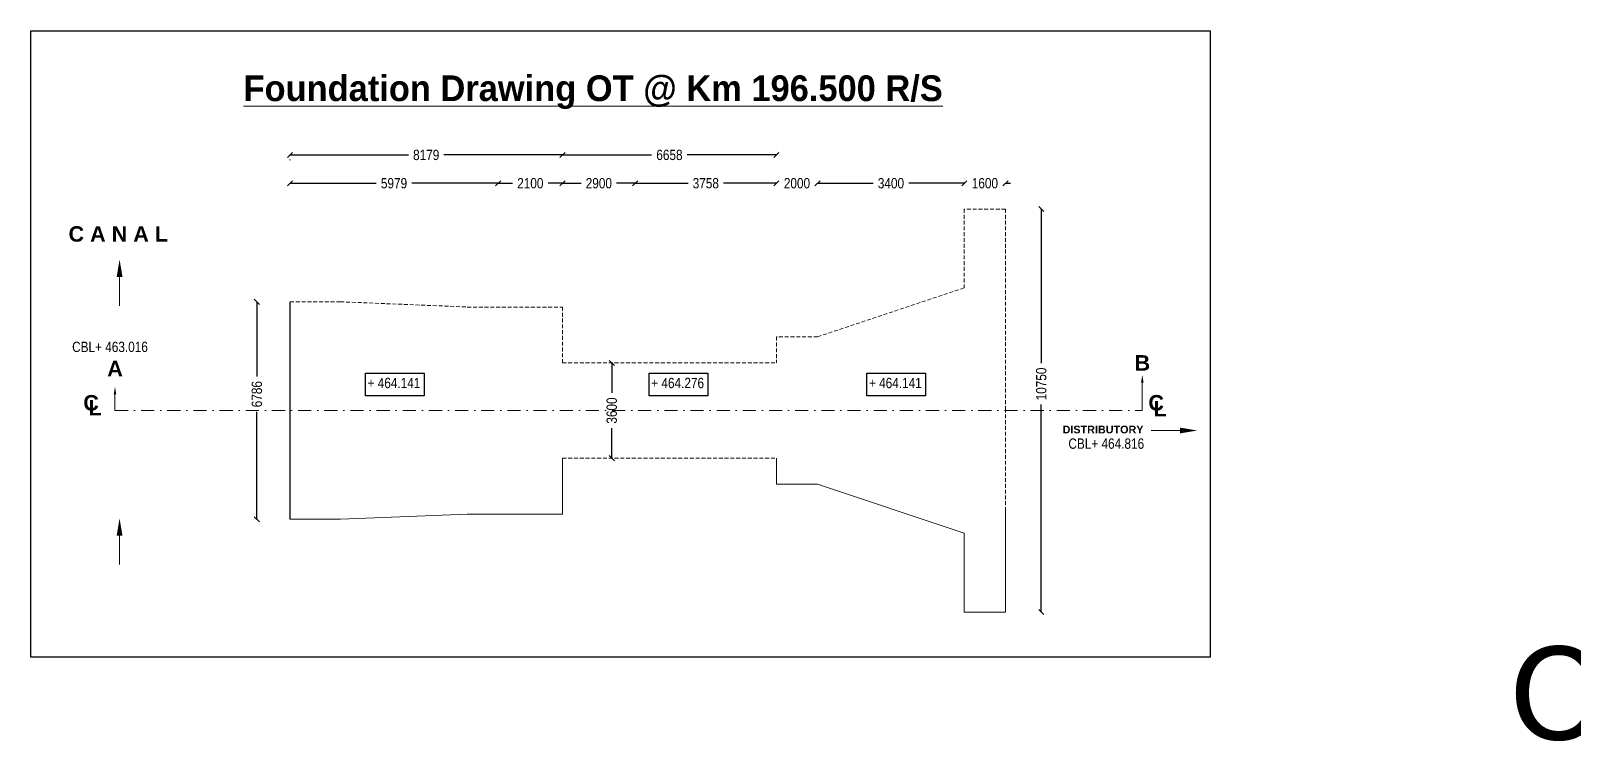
# Model space of a CAD drawing. Header units: millimetres. Extents: x 283753 to 367753, y 96727 to 166586.
# Drawn here: x 296237 to 326192, y 152793 to 166586 of the extents above; entities that cross this region are included whole.
import ezdxf
from ezdxf.enums import TextEntityAlignment as Align

# ---------------------------------------------------------------- set-up
doc = ezdxf.new("R2010")
doc.units = ezdxf.units.MM
for name, pattern in [('CENTER', [2, 1.25, -0.25, 0.25, -0.25]), ('DASHDOTX2', [50.8, 25.4, -12.7, 0, -12.7]), ('HIDDEN', [0.375, 0.25, -0.125])]:
    doc.linetypes.add(name, pattern=pattern)
for name, color, linetype in [('Box', 20, 'Continuous'), ('canal', 5, 'Continuous'), ('CENTER', 5, 'CENTER'), ('headwall', 6, 'Continuous'), ('TEXT', 7, 'Continuous')]:
    doc.layers.add(name, color=color, linetype=linetype)
doc.styles.add('AB', font='arialbd.ttf')
doc.styles.add('ARIAL NARROW', font='ARIALN.TTF')
doc.styles.add('CITYBLUEPR', font='cityb___.ttf')
doc.styles.add('VERDANA', font='verdana.ttf')
doc.dimstyles.get("Standard").update_dxf_attribs({"dimtxt": 0.18, "dimasz": 0.18, "dimexe": 0.18, "dimexo": 0.0625, "dimgap": 0.09, "dimtad": 0, "dimtih": 1, "dimtoh": 1, "dimdec": 4, "dimzin": 0, "dimdsep": 46, "dimtxsty": 'Standard', "dimcen": 0.09, "dimadec": 0, "dimazin": 0, "dimtfac": 1, "dimtdec": 4, "dimtofl": 0, "dimtmove": 0, "dimatfit": 3, "dimfxl": 1, "dimtolj": 1, "dimtzin": 0, "dimarcsym": 0})
doc.dimstyles.new('STANDARD$0', dxfattribs={"dimscale": 88.888889, "dimtxt": 0.02, "dimasz": 0.02, "dimexe": 0.05, "dimexo": 0.1, "dimgap": 0.002, "dimtad": 2, "dimdec": 0, "dimzin": 1, "dimdsep": 46, "dimtxsty": 'Standard', "dimblk": 'OBLIQUE', "dimcen": 0.09, "dimadec": 0, "dimazin": 0, "dimtfac": 1, "dimtdec": 4, "dimtofl": 0, "dimtmove": 0, "dimatfit": 3, "dimfxl": 1, "dimtolj": 1, "dimtzin": 1, "dimarcsym": 0})

# ---------------------------------------------------------------- blocks, each defined once
blk = doc.blocks.new('_Oblique')
at = {"color": 0, "linetype": 'ByBlock', "lineweight": -2}
blk.add_line((-0.5, -0.5), (0.5, 0.5), dxfattribs=at)
blk = doc.blocks.new('*D215')
at = {"layer": 'canal', "color": 0, "lineweight": -2, "transparency": 16777216}
for p, q in [((301269, 163626), (302945, 163626)), ((305313, 163626), (303636, 163626))]:
    blk.add_line(p, q, dxfattribs=at)
at = {"layer": 'Defpoints', "color": 0, "transparency": 16777216}
for p in [(301269, 163626), (305313, 163626), (305313, 163626)]:
    blk.add_point(p, dxfattribs=at)
at = {"layer": 'canal', "color": 0, "lineweight": -2, "transparency": 16777216, "xscale": 100, "yscale": 100, "zscale": 100, "rotation": 180}
blk.add_blockref('_Oblique', (301269, 163626), dxfattribs=at)
at = {"layer": 'canal', "color": 0, "lineweight": -2, "transparency": 16777216, "xscale": 100, "yscale": 100, "zscale": 100}
blk.add_blockref('_Oblique', (305313, 163626), dxfattribs=at)
at = {"layer": 'canal', "color": 0, "lineweight": 9, "transparency": 16777216, "insert": (303291, 163626), "char_height": 200, "attachment_point": 5, "style": 'ARIAL NARROW'}
blk.add_mtext('\\A1;5979', dxfattribs=at)
blk = doc.blocks.new('*D216')
at = {"layer": 'canal', "color": 0, "lineweight": -2, "transparency": 16777216}
for p, q in [((307420, 160138), (307420, 160138)), ((307520, 160138), (307520, 159558)), ((307520, 158288), (307520, 158869)), ((307420, 158288), (307420, 158288))]:
    blk.add_line(p, q, dxfattribs=at)
at = {"layer": 'Defpoints', "color": 0, "transparency": 16777216}
for p in [(307520, 160138), (307520, 158288), (307520, 158288)]:
    blk.add_point(p, dxfattribs=at)
at = {"layer": 'canal', "color": 0, "lineweight": -2, "transparency": 16777216, "xscale": 100, "yscale": 100, "zscale": 100}
for p, rotation in [((307520, 160138), 90), ((307520, 158288), 270)]:
    blk.add_blockref('_Oblique', p, dxfattribs=dict(at, rotation=rotation))
at = {"layer": 'canal', "color": 0, "lineweight": 9, "transparency": 16777216, "insert": (307520, 159213), "char_height": 200, "attachment_point": 5, "rotation": 90, "style": 'ARIAL NARROW'}
blk.add_mtext('\\A1;3600', dxfattribs=at)
blk = doc.blocks.new('*D217')
at = {"layer": 'canal', "color": 0, "lineweight": -2, "transparency": 16777216}
for p, q in [((305313, 163626), (305592, 163626)), ((306563, 163626), (306284, 163626)), ((306563, 163726), (306563, 163726))]:
    blk.add_line(p, q, dxfattribs=at)
at = {"layer": 'Defpoints', "color": 0, "transparency": 16777216}
for p in [(305313, 163626), (305313, 163626), (306563, 163626)]:
    blk.add_point(p, dxfattribs=at)
at = {"layer": 'canal', "color": 0, "lineweight": -2, "transparency": 16777216, "xscale": 100, "yscale": 100, "zscale": 100, "rotation": 180}
blk.add_blockref('_Oblique', (305313, 163626), dxfattribs=at)
at = {"layer": 'canal', "color": 0, "lineweight": -2, "transparency": 16777216, "xscale": 100, "yscale": 100, "zscale": 100}
blk.add_blockref('_Oblique', (306563, 163626), dxfattribs=at)
at = {"layer": 'canal', "color": 0, "lineweight": 9, "transparency": 16777216, "insert": (305938, 163626), "char_height": 200, "attachment_point": 5, "style": 'ARIAL NARROW'}
blk.add_mtext('\\A1;2100', dxfattribs=at)
blk = doc.blocks.new('*D218')
at = {"layer": 'canal', "color": 0, "lineweight": -2, "transparency": 16777216}
for p, q in [((300627, 161325), (300627, 159876)), ((300727, 161325), (300727, 161325)), ((300627, 157101), (300627, 159185)), ((300527, 157101), (300527, 157101))]:
    blk.add_line(p, q, dxfattribs=at)
at = {"layer": 'Defpoints', "color": 0, "transparency": 16777216}
for p in [(300627, 161325), (300627, 157101), (300627, 157101)]:
    blk.add_point(p, dxfattribs=at)
at = {"layer": 'canal', "color": 0, "lineweight": -2, "transparency": 16777216, "xscale": 100, "yscale": 100, "zscale": 100}
for p, rotation in [((300627, 161325), 90), ((300627, 157101), 270)]:
    blk.add_blockref('_Oblique', p, dxfattribs=dict(at, rotation=rotation))
at = {"layer": 'canal', "color": 0, "lineweight": 9, "transparency": 16777216, "insert": (300627, 159531), "char_height": 200, "attachment_point": 5, "rotation": 90, "style": 'ARIAL NARROW'}
blk.add_mtext('\\A1;6786', dxfattribs=at)
blk = doc.blocks.new('*D219')
at = {"layer": 'canal', "color": 0, "lineweight": -2, "transparency": 16777216}
for p, q in [((315862, 163126), (315862, 160130)), ((315962, 163126), (315962, 163126)), ((315862, 155301), (315862, 159329))]:
    blk.add_line(p, q, dxfattribs=at)
at = {"layer": 'Defpoints', "color": 0, "transparency": 16777216}
for p in [(315862, 163126), (315862, 155301), (315862, 155301)]:
    blk.add_point(p, dxfattribs=at)
at = {"layer": 'canal', "color": 0, "lineweight": -2, "transparency": 16777216, "xscale": 100, "yscale": 100, "zscale": 100}
for p, rotation in [((315862, 163126), 90), ((315862, 155301), 270)]:
    blk.add_blockref('_Oblique', p, dxfattribs=dict(at, rotation=rotation))
at = {"layer": 'canal', "color": 0, "lineweight": 9, "transparency": 16777216, "insert": (315862, 159729), "char_height": 200, "attachment_point": 5, "rotation": 90, "style": 'ARIAL NARROW'}
blk.add_mtext('\\A1;10750', dxfattribs=at)
blk = doc.blocks.new('*D220')
at = {"layer": 'canal', "color": 0, "lineweight": -2, "transparency": 16777216}
for p, q in [((306563, 163626), (306923, 163626)), ((307975, 163626), (307615, 163626)), ((307975, 163726), (307975, 163726))]:
    blk.add_line(p, q, dxfattribs=at)
at = {"layer": 'Defpoints', "color": 0, "transparency": 16777216}
for p in [(306563, 163626), (306563, 163626), (307975, 163626)]:
    blk.add_point(p, dxfattribs=at)
at = {"layer": 'canal', "color": 0, "lineweight": -2, "transparency": 16777216, "xscale": 100, "yscale": 100, "zscale": 100, "rotation": 180}
blk.add_blockref('_Oblique', (306563, 163626), dxfattribs=at)
at = {"layer": 'canal', "color": 0, "lineweight": -2, "transparency": 16777216, "xscale": 100, "yscale": 100, "zscale": 100}
blk.add_blockref('_Oblique', (307975, 163626), dxfattribs=at)
at = {"layer": 'canal', "color": 0, "lineweight": 9, "transparency": 16777216, "insert": (307269, 163626), "char_height": 200, "attachment_point": 5, "style": 'ARIAL NARROW'}
blk.add_mtext('\\A1;2900', dxfattribs=at)
blk = doc.blocks.new('*D221')
at = {"layer": 'canal', "color": 0, "lineweight": -2, "transparency": 16777216}
for p, q in [((307975, 163626), (309001, 163626)), ((310717, 163626), (309691, 163626)), ((310717, 163726), (310717, 163726))]:
    blk.add_line(p, q, dxfattribs=at)
at = {"layer": 'Defpoints', "color": 0, "transparency": 16777216}
for p in [(307975, 163626), (307975, 163626), (310717, 163626)]:
    blk.add_point(p, dxfattribs=at)
at = {"layer": 'canal', "color": 0, "lineweight": -2, "transparency": 16777216, "xscale": 100, "yscale": 100, "zscale": 100, "rotation": 180}
blk.add_blockref('_Oblique', (307975, 163626), dxfattribs=at)
at = {"layer": 'canal', "color": 0, "lineweight": -2, "transparency": 16777216, "xscale": 100, "yscale": 100, "zscale": 100}
blk.add_blockref('_Oblique', (310717, 163626), dxfattribs=at)
at = {"layer": 'canal', "color": 0, "lineweight": 9, "transparency": 16777216, "insert": (309346, 163626), "char_height": 200, "attachment_point": 5, "style": 'ARIAL NARROW'}
blk.add_mtext('\\A1;3758', dxfattribs=at)
blk = doc.blocks.new('*D222')
at = {"layer": 'canal', "color": 0, "lineweight": -2, "transparency": 16777216}
for p, q in [((310717, 163626), (310617, 163626)), ((311517, 163726), (311517, 163726)), ((311517, 163626), (311617, 163626))]:
    blk.add_line(p, q, dxfattribs=at)
at = {"layer": 'Defpoints', "color": 0, "transparency": 16777216}
for p in [(310717, 163626), (310717, 163626), (311517, 163626)]:
    blk.add_point(p, dxfattribs=at)
at = {"layer": 'canal', "color": 0, "lineweight": -2, "transparency": 16777216, "xscale": 100, "yscale": 100, "zscale": 100}
blk.add_blockref('_Oblique', (310717, 163626), dxfattribs=at)
at = {"layer": 'canal', "color": 0, "lineweight": -2, "transparency": 16777216, "xscale": 100, "yscale": 100, "zscale": 100, "rotation": 180}
blk.add_blockref('_Oblique', (311517, 163626), dxfattribs=at)
at = {"layer": 'canal', "color": 0, "lineweight": 9, "transparency": 16777216, "insert": (311117, 163626), "char_height": 200, "attachment_point": 5, "style": 'ARIAL NARROW'}
blk.add_mtext('\\A1;2000', dxfattribs=at)
blk = doc.blocks.new('*D223')
at = {"layer": 'canal', "color": 0, "lineweight": -2, "transparency": 16777216}
for p, q in [((314367, 163626), (314267, 163626)), ((314367, 163726), (314367, 163726)), ((315167, 163726), (315167, 163726)), ((315167, 163626), (315267, 163626))]:
    blk.add_line(p, q, dxfattribs=at)
at = {"layer": 'Defpoints', "color": 0, "transparency": 16777216}
for p in [(314367, 163626), (314367, 163626), (315167, 163626)]:
    blk.add_point(p, dxfattribs=at)
at = {"layer": 'canal', "color": 0, "lineweight": -2, "transparency": 16777216, "xscale": 100, "yscale": 100, "zscale": 100}
blk.add_blockref('_Oblique', (314367, 163626), dxfattribs=at)
at = {"layer": 'canal', "color": 0, "lineweight": -2, "transparency": 16777216, "xscale": 100, "yscale": 100, "zscale": 100, "rotation": 180}
blk.add_blockref('_Oblique', (315167, 163626), dxfattribs=at)
at = {"layer": 'canal', "color": 0, "lineweight": 9, "transparency": 16777216, "insert": (314767, 163626), "char_height": 200, "attachment_point": 5, "style": 'ARIAL NARROW'}
blk.add_mtext('\\A1;1600', dxfattribs=at)
blk = doc.blocks.new('*D224')
at = {"layer": 'canal', "color": 0, "lineweight": -2, "transparency": 16777216}
for p, q in [((311517, 163626), (312597, 163626)), ((314367, 163626), (313287, 163626)), ((314367, 163726), (314367, 163726))]:
    blk.add_line(p, q, dxfattribs=at)
at = {"layer": 'Defpoints', "color": 0, "transparency": 16777216}
for p in [(311517, 163626), (311517, 163626), (314367, 163626)]:
    blk.add_point(p, dxfattribs=at)
at = {"layer": 'canal', "color": 0, "lineweight": -2, "transparency": 16777216, "xscale": 100, "yscale": 100, "zscale": 100, "rotation": 180}
blk.add_blockref('_Oblique', (311517, 163626), dxfattribs=at)
at = {"layer": 'canal', "color": 0, "lineweight": -2, "transparency": 16777216, "xscale": 100, "yscale": 100, "zscale": 100}
blk.add_blockref('_Oblique', (314367, 163626), dxfattribs=at)
at = {"layer": 'canal', "color": 0, "lineweight": 9, "transparency": 16777216, "insert": (312942, 163626), "char_height": 200, "attachment_point": 5, "style": 'ARIAL NARROW'}
blk.add_mtext('\\A1;3400', dxfattribs=at)
blk = doc.blocks.new('*D225')
at = {"layer": 'canal', "color": 0, "lineweight": -2, "transparency": 16777216}
for p, q in [((301269, 164176), (303570, 164176)), ((306563, 164176), (304261, 164176)), ((301269, 164089), (301269, 164076))]:
    blk.add_line(p, q, dxfattribs=at)
at = {"layer": 'Defpoints', "color": 0, "transparency": 16777216}
for p in [(301269, 164189), (306563, 164176), (306563, 164176)]:
    blk.add_point(p, dxfattribs=at)
at = {"layer": 'canal', "color": 0, "lineweight": -2, "transparency": 16777216, "xscale": 100, "yscale": 100, "zscale": 100, "rotation": 180}
blk.add_blockref('_Oblique', (301269, 164176), dxfattribs=at)
at = {"layer": 'canal', "color": 0, "lineweight": -2, "transparency": 16777216, "xscale": 100, "yscale": 100, "zscale": 100}
blk.add_blockref('_Oblique', (306563, 164176), dxfattribs=at)
at = {"layer": 'canal', "color": 0, "lineweight": 9, "transparency": 16777216, "insert": (303916, 164176), "char_height": 200, "attachment_point": 5, "style": 'ARIAL NARROW'}
blk.add_mtext('\\A1;8179', dxfattribs=at)
blk = doc.blocks.new('*D226')
at = {"layer": 'canal', "color": 0, "lineweight": -2, "transparency": 16777216}
for p, q in [((306563, 164176), (308294, 164176)), ((310717, 164176), (308985, 164176)), ((310717, 164276), (310717, 164276))]:
    blk.add_line(p, q, dxfattribs=at)
at = {"layer": 'Defpoints', "color": 0, "transparency": 16777216}
for p in [(306563, 164176), (306563, 164176), (310717, 164176)]:
    blk.add_point(p, dxfattribs=at)
at = {"layer": 'canal', "color": 0, "lineweight": -2, "transparency": 16777216, "xscale": 100, "yscale": 100, "zscale": 100, "rotation": 180}
blk.add_blockref('_Oblique', (306563, 164176), dxfattribs=at)
at = {"layer": 'canal', "color": 0, "lineweight": -2, "transparency": 16777216, "xscale": 100, "yscale": 100, "zscale": 100}
blk.add_blockref('_Oblique', (310717, 164176), dxfattribs=at)
at = {"layer": 'canal', "color": 0, "lineweight": 9, "transparency": 16777216, "insert": (308640, 164176), "char_height": 200, "attachment_point": 5, "style": 'ARIAL NARROW'}
blk.add_mtext('\\A1;6658', dxfattribs=at)

msp = doc.modelspace()

# ---------------------------------------------------------------- linework, layer by layer
at = {"layer": 'Box', "color": 0, "linetype": 'Continuous'}
msp.add_line((301268.6, 161325.3), (301268.6, 157101.2), dxfattribs=at)
at = {"layer": 'Box', "color": 0, "linetype": 'HIDDEN', "lineweight": 9, "ltscale": 300}
for p, q in [((306562.6, 160138.1), (310717.1, 160138.1)), ((306562.6, 158288.1), (310717.1, 158288.1))]:
    msp.add_line(p, q, dxfattribs=at)
at = {"layer": 'Box', "color": 0, "linetype": 'Continuous'}
for points in [[(319138.8, 154423.5), (296237.4, 154423.5), (296237.4, 166586), (319138.8, 166586)], [(303878.3, 159499.3), (302737.5, 159499.3), (302737.5, 159937.7), (303878.3, 159937.7)], [(309387.8, 159499.3), (308247, 159499.3), (308247, 159937.7), (309387.8, 159937.7)], [(313616.1, 159499.3), (312475.3, 159499.3), (312475.3, 159937.7), (313616.1, 159937.7)]]:
    msp.add_lwpolyline(points, close=True, dxfattribs=at)
at = {"layer": 'CENTER', "color": 0, "linetype": 'DASHDOTX2', "lineweight": 9, "ltscale": 10}
msp.add_line((297871.7, 159213.1), (317824.2, 159213.1), dxfattribs=at)
at = {"layer": 'headwall', "color": 0, "linetype": 'HIDDEN', "lineweight": 9, "ltscale": 300}
for p, q in [((314367.1, 163125.6), (314367.1, 161595.6)), ((315167.1, 163125.6), (314367.1, 163125.6)), ((315167.1, 163125.6), (315167.1, 159213.1)), ((311517.1, 160645.6), (314367.1, 161595.6)), ((302247.7, 161325.3), (301268.6, 161325.3)), ((302247.7, 161325.3), (304720.8, 161223.3)), ((304712.6, 161223.5), (306562.6, 161223.5)), ((306562.6, 161223.5), (306562.6, 160138.1)), ((310717.1, 160645.6), (310717.1, 160138.1)), ((311517.1, 160645.6), (310717.1, 160645.6)), ((315167.1, 157263.1), (315167.1, 159213.1))]:
    msp.add_line(p, q, dxfattribs=at)
at = {"layer": 'headwall', "color": 0, "linetype": 'Continuous', "lineweight": 9}
for p, q in [((306562.6, 157202.8), (306562.6, 158288.2)), ((310717.1, 157780.7), (310717.1, 158288.1)), ((311517.1, 157780.7), (310717.1, 157780.7)), ((311517.1, 157780.7), (314367.1, 156830.7)), ((315167.1, 155300.7), (315167.1, 157263.1)), ((302251.8, 157101.2), (301268.6, 157101.2)), ((302251.8, 157101.2), (304720.8, 157203)), ((304712.6, 157202.8), (306562.6, 157202.8)), ((314367.1, 155300.7), (314367.1, 156830.7)), ((315167.1, 155300.7), (314367.1, 155300.7))]:
    msp.add_line(p, q, dxfattribs=at)
at = {"layer": 'TEXT', "color": 0, "linetype": 'ByBlock', "lineweight": 9, "ltscale": 10}
for p, q in [((297960.7, 161807), (297960.7, 161246.5)), ((317824.2, 159755.1), (317824.2, 159213.1)), ((297871.7, 159525.1), (297871.7, 159213.1)), ((318554.7, 158825.6), (317994.2, 158825.6)), ((297960.7, 156782.2), (297960.7, 156221.7))]:
    msp.add_line(p, q, dxfattribs=at)
for points in [[(298016.9, 161807), (297960.7, 162144.5), (297904.4, 161807)], [(297846.7, 159525.1), (297871.7, 159675.1), (297896.7, 159525.1)], [(317799.2, 159755.1), (317824.2, 159905.1), (317849.2, 159755.1)], [(318554.7, 158769.4), (318892.2, 158825.6), (318554.7, 158881.9)], [(298016.9, 156782.2), (297960.7, 157119.7), (297904.4, 156782.2)]]:
    msp.add_solid(points, dxfattribs=at)

# ---------------------------------------------------------------- texts
at = {"color": 1, "lineweight": 9, "style": 'VERDANA'}
msp.add_text('OK', height=1800, dxfattribs=at).set_placement((324939.6, 152828.4))
at = {"layer": 'canal', "color": 0, "lineweight": 9, "style": 'ARIAL NARROW'}
for s, p in [('CBL+ 463.016', (297039.4, 160349.5)), ('+ 464.141', (302776.8, 159648)), ('+ 464.276', (308286.4, 159648)), ('+ 464.141', (312514.6, 159648)), ('CBL+ 464.816', (316388.4, 158471.1))]:
    msp.add_text(s, height=200, dxfattribs=at).set_placement(p)
at = {"layer": 'TEXT', "color": 0, "lineweight": 9, "style": 'CITYBLUEPR'}
msp.add_text('%%UFoundation Drawing OT @ Km 196.500 R/S', height=500, dxfattribs=at).set_placement((307158.4, 165221.8), align=Align.CENTER)
at = {"layer": 'TEXT', "color": 0, "linetype": 'ByBlock', "lineweight": 9, "ltscale": 10, "style": 'AB'}
for s, height, p in [('C A N A L', 300, (296969.3, 162492.8)), ('B', 300, (317674, 159988.7)), ('A', 300, (297721.5, 159878.7)), ('C', 300, (297255.7, 159214.1)), ('L', 300, (297357, 159118.4)), ('C', 300, (317941.8, 159214.1)), ('L', 300, (318043.2, 159098.4)), ('DISTRIBUTORY', 150, (316275.2, 158769.6))]:
    msp.add_text(s, height=height, dxfattribs=at).set_placement(p)

# ---------------------------------------------------------------- dimensions: what is measured, and where the dimension line sits
at = {"layer": 'canal', "color": 0, "lineweight": 9}
for base, p1, p2, text, picture, middle in [((306562.6, 164176.3), (301268.6, 164189), (306562.6, 164176.3), '8179', '*D225', (303915.6, 164176.3)), ((306562.6, 164176.3), (310717.1, 164176.3), (306562.6, 164176.3), '6658', '*D226', (308639.8, 164176.3)), ((305312.6, 163625.8), (301268.6, 163625.8), (305312.6, 163625.8), '5979', '*D215', (303290.6, 163625.8)), ((305312.6, 163625.8), (306562.6, 163625.8), (305312.6, 163625.8), '2100', '*D217', (305937.6, 163625.8)), ((306562.6, 163625.8), (307975.1, 163625.8), (306562.6, 163625.8), '2900', '*D220', (307268.8, 163625.8)), ((307975.1, 163625.8), (310717.1, 163625.8), (307975.1, 163625.8), '3758', '*D221', (309346.1, 163625.8)), ((310717.1, 163625.8), (311517.1, 163625.8), (310717.1, 163625.8), '2000', '*D222', (311117.1, 163625.8)), ((311517.1, 163625.8), (314367.1, 163625.8), (311517.1, 163625.8), '3400', '*D224', (312942.1, 163625.8)), ((314367.1, 163625.8), (315167.1, 163625.8), (314367.1, 163625.8), '1600', '*D223', (314767.1, 163625.8))]:
    dim = msp.add_linear_dim(base=base, p1=p1, p2=p2, text=text, dimstyle='Standard', override={"dimtxt": 200, "dimasz": 100, "dimexe": 100, "dimexo": 100, "dimgap": 100, "dimtih": 0, "dimdec": 0, "dimtxsty": 'ARIAL NARROW', "dimblk1": 'Oblique', "dimblk2": 'Oblique', "dimsah": 1, "dimtmove": 2}, dxfattribs=at)
    dim.commit()
    dim.dimension.update_dxf_attribs({"geometry": picture, "text_midpoint": middle})
for base, p1, p2, text, dimstyle, override, picture, middle in [((315861.5, 155300.7), (315861.5, 163125.6), (315861.5, 155300.7), '10750', 'STANDARD$0', {"dimscale": 1, "dimtxt": 200, "dimasz": 100, "dimexe": 100, "dimexo": 100, "dimgap": 100, "dimtad": 0, "dimtoh": 1, "dimzin": 0, "dimtxsty": 'ARIAL NARROW', "dimblk1": 'Oblique', "dimblk2": 'Oblique', "dimsah": 1, "dimtmove": 2, "dimtzin": 0}, '*D219', (315861.5, 159729.3)), ((300627.1, 157101.2), (300627.1, 161325.3), (300627.1, 157101.2), '6786', 'Standard', {"dimtxt": 200, "dimasz": 100, "dimexe": 100, "dimexo": 100, "dimgap": 100, "dimtih": 0, "dimdec": 0, "dimtxsty": 'ARIAL NARROW', "dimblk1": 'Oblique', "dimblk2": 'Oblique', "dimsah": 1, "dimtmove": 2}, '*D218', (300627.1, 159530.7))]:
    dim = msp.add_linear_dim(base=base, p1=p1, p2=p2, angle=90, text=text, dimstyle=dimstyle, override=override, dxfattribs=at)
    dim.commit()
    dim.dimension.update_dxf_attribs({"geometry": picture, "text_midpoint": middle, "dimtype": 160})
dim = msp.add_linear_dim(base=(307520, 158288.2), p1=(307520, 160138.1), p2=(307520, 158288.2), angle=90, text='3600', dimstyle='Standard', override={"dimtxt": 200, "dimasz": 100, "dimexe": 100, "dimexo": 100, "dimgap": 100, "dimtih": 0, "dimdec": 0, "dimtxsty": 'ARIAL NARROW', "dimblk1": 'Oblique', "dimblk2": 'Oblique', "dimsah": 1, "dimtmove": 2}, dxfattribs=at)
dim.commit()
dim.dimension.update_dxf_attribs({"geometry": '*D216', "text_midpoint": (307520, 159213.1)})

doc.saveas('drawing.dxf')
